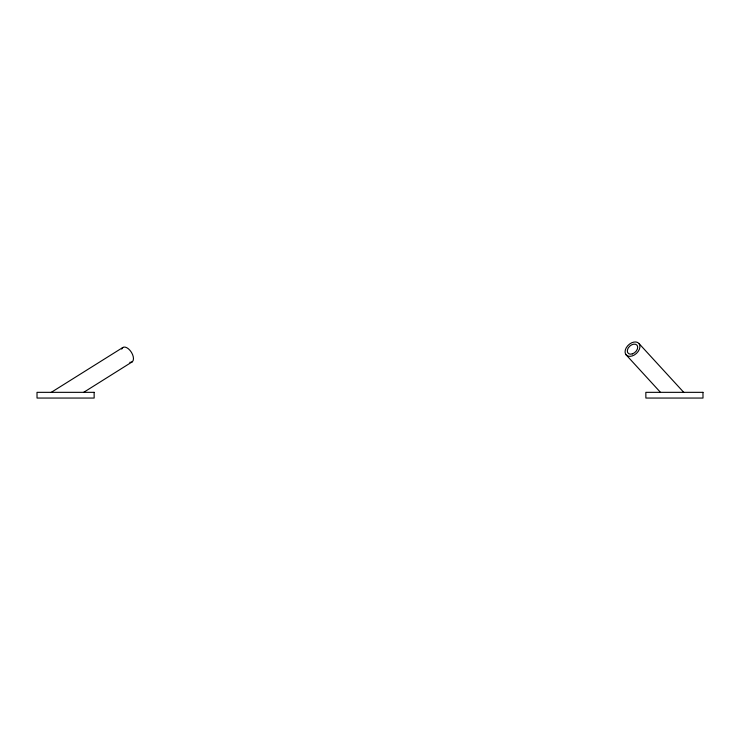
<?xml version="1.0" encoding="UTF-8"?>
<svg xmlns="http://www.w3.org/2000/svg" width="740" height="740" viewBox="0 0 740 740"><rect width="100%" height="100%" fill="white"/><g stroke="black" fill="none" stroke-linecap="round" stroke-linejoin="round"><path stroke-width="1.11" d="M51.273 392.339L122.72 347.578M83.666 392.339L132.21 361.851M639.082 343.647A8.584 5.809 -42.5 0 1 632.247 355.931A8.584 5.809 -42.5 0 1 626.197 347.865A8.584 5.809 -42.5 0 1 639.082 343.647L683.751 392.339M625.938 354.645L660.478 392.339M121.693 349.104A8.584 4.625 57.9 0 1 131.47 352.397A8.584 4.625 57.9 0 1 129.796 362.313M94.165 392.339L37 392.339L37.037 398.055L94.165 398.055L94.119 392.339M703 392.339L645.835 392.339L645.881 398.055L703 398.055L702.963 392.339M632.321 353.896A6.003 4.07 -42.5 0 0 637.103 345.303A6.003 4.07 -42.5 0 0 628.084 348.253A6.003 4.07 -42.5 0 0 632.321 353.896"/></g></svg>
